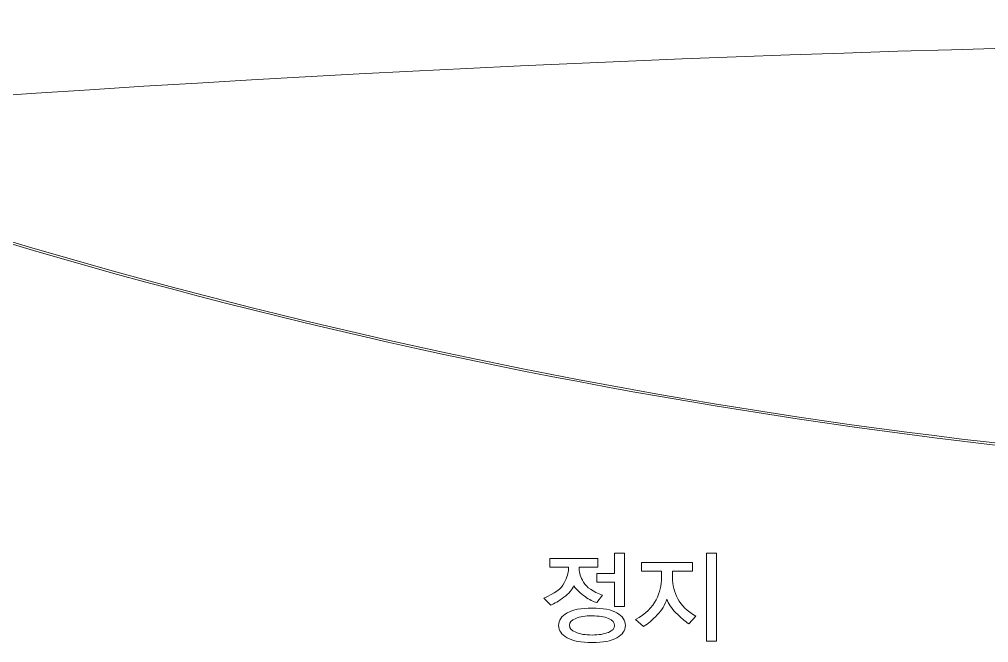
# Model space of a CAD drawing. Header units: millimetres. Extents: x -8699 to 14519, y -2727 to 7848.
# Drawn here: x 1393.78 to 1441.63, y -995.27 to -964.48 of the extents above; entities that cross this region are included whole.
import ezdxf

# ---------------------------------------------------------------- set-up
doc = ezdxf.new("R2010")
doc.units = ezdxf.units.MM
doc.layers.add('레이어 1', color=7, linetype='Continuous')

msp = doc.modelspace()

# ---------------------------------------------------------------- linework, layer by layer
at = {"layer": '레이어 1', "lineweight": 9}
for p, q in [((1423.158, -991.856), (1423.158, -990.854)), ((1423.158, -990.854), (1423.652, -990.854)), ((1423.652, -990.854), (1423.652, -993.486)), ((1427.701, -995.2), (1427.701, -990.854)), ((1427.701, -990.854), (1428.195, -990.854)), ((1428.195, -990.854), (1428.195, -995.2)), ((1422.283, -992.286), (1422.283, -991.856)), ((1422.283, -991.856), (1423.158, -991.856)), ((1423.158, -992.286), (1422.283, -992.286)), ((1423.158, -993.486), (1423.158, -992.286)), ((1423.652, -993.486), (1423.158, -993.486)), ((1428.195, -995.2), (1427.701, -995.2))]:
    msp.add_line(p, q, dxfattribs=at)
at = {"layer": '레이어 1', "lineweight": 18}
for points in [[(1559.487, -968.49), (1502.827, -964.479), (1445.955, -964.479), (1389.296, -968.49)], [(1388.052, -973.925), (1444.216, -991.847), (1504.567, -991.847), (1560.732, -973.925)]]:
    msp.add_open_spline(points, degree=3, dxfattribs=at)
at = {"layer": '레이어 1', "lineweight": 9}
for points in [[(1387.953, -973.792), (1444.205, -991.76), (1504.657, -991.76), (1560.908, -973.792)], [(1419.967, -991.535), (1419.967, -991.535), (1419.967, -991.12), (1419.967, -991.12)], [(1419.967, -991.12), (1419.967, -991.12), (1422.338, -991.12), (1422.338, -991.12)], [(1422.338, -991.12), (1422.338, -991.12), (1422.338, -991.535), (1422.338, -991.535)], [(1424.496, -991.742), (1424.496, -991.742), (1424.496, -991.312), (1424.496, -991.312)], [(1424.496, -991.312), (1424.496, -991.312), (1427.015, -991.312), (1427.015, -991.312)], [(1427.015, -991.312), (1427.015, -991.312), (1427.015, -991.742), (1427.015, -991.742)], [(1420.886, -991.535), (1420.886, -991.535), (1419.967, -991.535), (1419.967, -991.535)], [(1420.679, -992.32), (1420.817, -992.037), (1420.886, -991.811), (1420.886, -991.643)], [(1420.886, -991.643), (1420.886, -991.643), (1420.886, -991.535), (1420.886, -991.535)], [(1422.338, -991.535), (1422.338, -991.535), (1421.419, -991.535), (1421.419, -991.535)], [(1421.419, -991.535), (1421.419, -991.535), (1421.419, -991.643), (1421.419, -991.643)], [(1421.419, -991.643), (1421.419, -991.811), (1421.49, -992.025), (1421.632, -992.283)], [(1425.479, -991.742), (1425.479, -991.742), (1424.496, -991.742), (1424.496, -991.742)], [(1425.479, -992.068), (1425.479, -992.068), (1425.479, -991.742), (1425.479, -991.742)], [(1427.015, -991.742), (1427.015, -991.742), (1426.027, -991.742), (1426.027, -991.742)], [(1426.027, -991.742), (1426.027, -991.742), (1426.027, -992.068), (1426.027, -992.068)], [(1421.632, -992.283), (1421.773, -992.542), (1422.088, -992.753), (1422.575, -992.918)], [(1425.213, -993.157), (1425.39, -992.79), (1425.479, -992.427), (1425.479, -992.068)], [(1426.027, -992.068), (1426.027, -992.417), (1426.113, -992.761), (1426.284, -993.098)], [(1419.666, -993.066), (1420.203, -992.852), (1420.54, -992.603), (1420.679, -992.32)], [(1421.147, -992.463), (1421.072, -992.655), (1420.91, -992.843), (1420.661, -993.029)], [(1421.705, -992.994), (1421.488, -992.841), (1421.302, -992.664), (1421.147, -992.463)], [(1420.012, -993.412), (1420.012, -993.412), (1419.666, -993.066), (1419.666, -993.066)], [(1420.661, -993.029), (1420.413, -993.215), (1420.196, -993.342), (1420.012, -993.412)], [(1422.288, -993.293), (1422.117, -993.247), (1421.923, -993.147), (1421.705, -992.994)], [(1422.575, -992.918), (1422.575, -992.918), (1422.288, -993.293), (1422.288, -993.293)], [(1424.195, -994.133), (1424.695, -993.85), (1425.035, -993.525), (1425.213, -993.157)], [(1425.751, -993.115), (1425.658, -993.405), (1425.5, -993.667), (1425.274, -993.901)], [(1426.195, -993.799), (1425.965, -993.567), (1425.817, -993.34), (1425.751, -993.115)], [(1426.284, -993.098), (1426.456, -993.436), (1426.75, -993.721), (1427.168, -993.955)], [(1424.6, -994.468), (1424.6, -994.468), (1424.195, -994.133), (1424.195, -994.133)], [(1425.274, -993.901), (1425.049, -994.134), (1424.824, -994.324), (1424.6, -994.468)], [(1426.828, -994.335), (1426.636, -994.21), (1426.426, -994.032), (1426.195, -993.799)], [(1427.168, -993.955), (1427.168, -993.955), (1426.828, -994.335), (1426.828, -994.335)]]:
    msp.add_open_spline(points, degree=3, dxfattribs=at)
for points, knots in [([(1420.824, -995.029), (1420.542, -994.869), (1420.402, -994.666), (1420.402, -994.419), (1420.402, -994.169), (1420.542, -993.963), (1420.824, -993.802), (1421.106, -993.641), (1421.515, -993.56), (1422.051, -993.56), (1422.591, -993.56), (1423.001, -993.641), (1423.281, -993.802), (1423.561, -993.963), (1423.701, -994.169), (1423.701, -994.419), (1423.701, -994.666), (1423.561, -994.869), (1423.281, -995.029)], [2, 2, 2, 2, 3, 3, 3, 4, 4, 4, 5, 5, 5, 6, 6, 6, 7, 7, 7, 8, 8, 8, 8]), ([(1421.244, -994.071), (1421.038, -994.155), (1420.935, -994.269), (1420.935, -994.414), (1420.935, -994.553), (1421.038, -994.667), (1421.244, -994.758)], [2, 2, 2, 2, 3, 3, 3, 4, 4, 4, 4]), ([(1422.859, -994.076), (1422.656, -993.989), (1422.389, -993.945), (1422.056, -993.945), (1421.721, -993.945), (1421.45, -993.987), (1421.244, -994.071)], [0, 0, 0, 0, 1, 1, 1, 2, 2, 2, 2]), ([(1421.244, -994.758), (1421.45, -994.848), (1421.721, -994.893), (1422.056, -994.893), (1422.389, -994.893), (1422.656, -994.85), (1422.859, -994.762), (1423.061, -994.675), (1423.163, -994.563), (1423.163, -994.424), (1423.163, -994.279), (1423.061, -994.163), (1422.859, -994.076)], [4, 4, 4, 4, 5, 5, 5, 6, 6, 6, 7, 7, 7, 8, 8, 8, 8]), ([(1423.281, -995.029), (1423.001, -995.189), (1422.591, -995.269), (1422.051, -995.269), (1421.515, -995.269), (1421.106, -995.189), (1420.824, -995.029)], [0, 0, 0, 0, 1, 1, 1, 2, 2, 2, 2])]:
    msp.add_open_spline(points, degree=3, knots=knots, dxfattribs=at)

doc.saveas('drawing.dxf')
